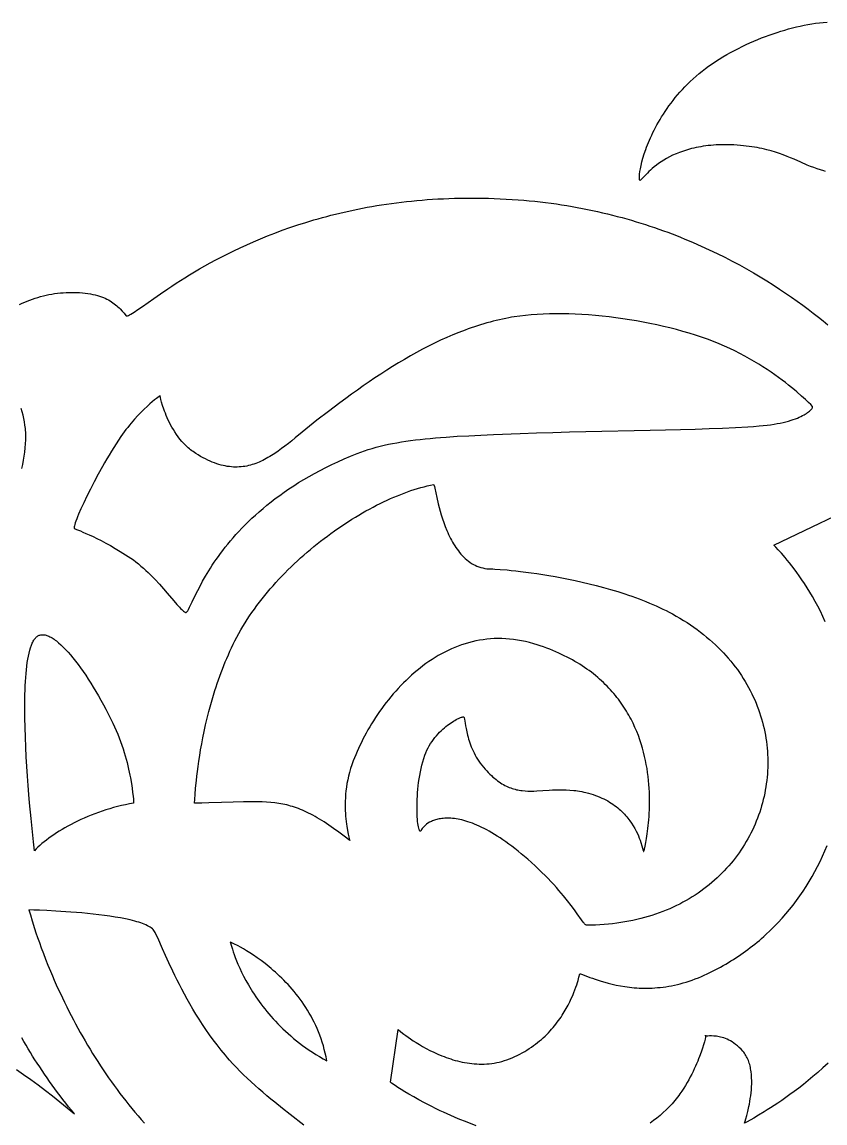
# Model space of a CAD drawing. Extents: x -332 to 348, y -263 to 352.
# Drawn here: x -47.8 to -3.2, y 98.3 to 159.5 of the extents above; entities that cross this region are included whole.
import ezdxf

# ---------------------------------------------------------------- set-up
doc = ezdxf.new("R2010")
doc.units = 0
doc.layers.add('LAYER_1', color=18, linetype='CONTINUOUS')
doc.layers.add('LAYER_2', color=174, linetype='CONTINUOUS')

msp = doc.modelspace()

# ---------------------------------------------------------------- linework, layer by layer
at = {"layer": 'LAYER_1'}
for points in [[(-40.097, 138.721), (-40.15, 138.682), (-40.299, 138.568), (-40.404, 138.483), (-40.527, 138.381), (-40.665, 138.261), (-40.817, 138.124), (-40.98, 137.97), (-41.153, 137.8), (-41.332, 137.614), (-41.517, 137.412), (-41.611, 137.305), (-41.705, 137.195), (-41.799, 137.08), (-41.893, 136.962), (-41.987, 136.841), (-42.081, 136.715), (-42.174, 136.586), (-42.265, 136.454), (-42.398, 136.255), (-42.53, 136.053), (-42.661, 135.846), (-42.791, 135.636), (-42.919, 135.425), (-43.046, 135.211), (-43.171, 134.997), (-43.293, 134.782), (-43.53, 134.355), (-43.754, 133.935), (-43.964, 133.528), (-44.157, 133.139), (-44.332, 132.773), (-44.486, 132.437), (-44.617, 132.136), (-44.673, 132), (-44.723, 131.875), (-44.766, 131.761), (-44.801, 131.659), (-44.83, 131.57), (-44.851, 131.495), (-44.864, 131.433), (-44.868, 131.387), (-44.868, 131.369), (-44.865, 131.356), (-44.86, 131.346), (-44.853, 131.341), (-44.739, 131.298), (-44.521, 131.21), (-44.375, 131.149), (-44.209, 131.077), (-44.023, 130.993), (-43.818, 130.898), (-43.597, 130.791), (-43.361, 130.672), (-43.112, 130.541), (-42.851, 130.398), (-42.58, 130.242), (-42.301, 130.074), (-42.015, 129.894), (-41.87, 129.8), (-41.724, 129.702), (-41.579, 129.599), (-41.435, 129.492), (-41.294, 129.38), (-41.155, 129.264), (-41.018, 129.144), (-40.883, 129.022), (-40.751, 128.897), (-40.622, 128.771), (-40.496, 128.643), (-40.372, 128.515), (-40.134, 128.259), (-39.909, 128.007), (-39.699, 127.765), (-39.324, 127.324), (-39.161, 127.136), (-39.017, 126.974), (-38.952, 126.905), (-38.891, 126.844), (-38.836, 126.792), (-38.786, 126.75), (-38.741, 126.718), (-38.701, 126.697), (-38.684, 126.69), (-38.667, 126.687), (-38.652, 126.686), (-38.639, 126.689), (-38.621, 126.698), (-38.602, 126.715), (-38.582, 126.74), (-38.56, 126.772), (-38.51, 126.858), (-38.453, 126.972), (-38.309, 127.276), (-38.12, 127.673), (-38.006, 127.904), (-37.877, 128.153), (-37.732, 128.419), (-37.571, 128.702), (-37.484, 128.849), (-37.392, 128.999), (-37.296, 129.153), (-37.194, 129.31), (-37.088, 129.469), (-36.976, 129.632), (-36.859, 129.797), (-36.737, 129.964), (-36.609, 130.134), (-36.476, 130.306), (-36.336, 130.479), (-36.191, 130.655), (-36.039, 130.832), (-35.882, 131.01), (-35.718, 131.189), (-35.547, 131.369), (-35.37, 131.55), (-35.186, 131.732), (-34.995, 131.914), (-34.798, 132.096), (-34.593, 132.278), (-34.38, 132.46), (-34.16, 132.642), (-33.933, 132.824), (-33.698, 133.004), (-33.455, 133.184), (-33.204, 133.363), (-32.945, 133.541), (-32.677, 133.717), (-32.402, 133.892), (-32.117, 134.065), (-31.824, 134.236), (-31.522, 134.405), (-31.212, 134.572), (-30.892, 134.736), (-30.563, 134.897), (-30.224, 135.056), (-29.876, 135.212), (-29.519, 135.365), (-29.151, 135.514), (-28.951, 135.59), (-28.746, 135.663), (-28.536, 135.731), (-28.323, 135.796), (-28.105, 135.857), (-27.882, 135.914), (-27.655, 135.968), (-27.423, 136.019), (-27.186, 136.067), (-26.944, 136.111), (-26.696, 136.153), (-26.444, 136.192), (-26.186, 136.228), (-25.923, 136.262), (-25.654, 136.294), (-25.379, 136.323), (-25.098, 136.351), (-24.812, 136.376), (-24.519, 136.4), (-24.221, 136.423), (-23.604, 136.463), (-22.961, 136.499), (-22.292, 136.532), (-21.594, 136.562), (-20.112, 136.621), (-19.199, 136.653), (-18.283, 136.681), (-17.367, 136.706), (-16.453, 136.728), (-12.888, 136.802), (-12.035, 136.821), (-11.203, 136.842), (-10.395, 136.865), (-9.614, 136.891), (-8.865, 136.921), (-8.149, 136.955), (-7.469, 136.995), (-7.144, 137.017), (-6.83, 137.041), (-6.61, 137.061), (-6.401, 137.083), (-6.202, 137.109), (-6.012, 137.138), (-5.832, 137.169), (-5.662, 137.202), (-5.5, 137.237), (-5.348, 137.274), (-5.204, 137.313), (-5.069, 137.353), (-4.942, 137.395), (-4.824, 137.437), (-4.713, 137.48), (-4.61, 137.523), (-4.515, 137.566), (-4.428, 137.61), (-4.347, 137.653), (-4.274, 137.696), (-4.207, 137.738), (-4.147, 137.78), (-4.093, 137.82), (-4.046, 137.858), (-4.005, 137.895), (-3.97, 137.931), (-3.94, 137.964), (-3.916, 137.995), (-3.897, 138.023), (-3.883, 138.048), (-3.874, 138.071), (-3.869, 138.09), (-3.869, 138.106), (-3.874, 138.118), (-3.974, 138.221), (-4.096, 138.342), (-4.266, 138.503), (-4.48, 138.698), (-4.737, 138.924), (-4.882, 139.046), (-5.037, 139.174), (-5.202, 139.307), (-5.377, 139.444), (-5.561, 139.585), (-5.756, 139.729), (-5.959, 139.876), (-6.172, 140.024), (-6.394, 140.174), (-6.624, 140.324), (-6.863, 140.474), (-7.111, 140.624), (-7.366, 140.773), (-7.63, 140.919), (-7.902, 141.063), (-8.181, 141.205), (-8.468, 141.342), (-8.762, 141.475), (-9.063, 141.603), (-9.371, 141.725), (-9.696, 141.847), (-10.029, 141.963), (-10.369, 142.076), (-10.716, 142.183), (-11.068, 142.286), (-11.426, 142.385), (-11.789, 142.478), (-12.155, 142.567), (-12.526, 142.651), (-12.9, 142.73), (-13.276, 142.803), (-13.654, 142.872), (-14.033, 142.935), (-14.413, 142.993), (-14.793, 143.046), (-15.173, 143.093), (-15.552, 143.135), (-15.93, 143.171), (-16.305, 143.201), (-16.677, 143.226), (-17.047, 143.244), (-17.412, 143.257), (-17.773, 143.264), (-18.129, 143.265), (-18.479, 143.26), (-18.824, 143.248), (-19.161, 143.23), (-19.491, 143.206), (-19.814, 143.176), (-20.128, 143.138), (-20.432, 143.095), (-20.581, 143.07), (-20.728, 143.044), (-20.904, 143.01), (-21.08, 142.974), (-21.255, 142.936), (-21.43, 142.895), (-21.605, 142.851), (-21.779, 142.806), (-21.953, 142.758), (-22.126, 142.708), (-22.3, 142.656), (-22.472, 142.601), (-22.645, 142.545), (-22.817, 142.487), (-22.989, 142.426), (-23.16, 142.363), (-23.502, 142.232), (-23.843, 142.093), (-24.182, 141.947), (-24.52, 141.794), (-24.857, 141.633), (-25.192, 141.466), (-25.527, 141.293), (-25.86, 141.113), (-26.193, 140.927), (-26.524, 140.736), (-26.854, 140.539), (-27.183, 140.337), (-27.512, 140.13), (-27.839, 139.918), (-28.166, 139.702), (-28.492, 139.482), (-28.817, 139.258), (-29.141, 139.03), (-29.464, 138.799), (-29.787, 138.564), (-30.109, 138.327), (-30.43, 138.087), (-30.751, 137.844), (-31.391, 137.353), (-31.599, 137.19), (-31.804, 137.026), (-32.203, 136.699), (-32.592, 136.378), (-32.783, 136.222), (-32.973, 136.07), (-33.162, 135.922), (-33.351, 135.78), (-33.539, 135.644), (-33.727, 135.514), (-33.916, 135.392), (-34.01, 135.335), (-34.105, 135.279), (-34.201, 135.226), (-34.296, 135.175), (-34.392, 135.126), (-34.489, 135.08), (-34.586, 135.037), (-34.684, 134.996), (-34.782, 134.958), (-34.881, 134.923), (-34.98, 134.892), (-35.081, 134.863), (-35.182, 134.837), (-35.284, 134.815), (-35.387, 134.796), (-35.491, 134.781), (-35.596, 134.769), (-35.702, 134.761), (-35.809, 134.757), (-35.917, 134.757), (-36.027, 134.76), (-36.137, 134.768), (-36.249, 134.78), (-36.363, 134.796), (-36.477, 134.816), (-36.593, 134.841), (-36.711, 134.87), (-36.83, 134.904), (-36.951, 134.942), (-37.073, 134.986), (-37.197, 135.034), (-37.323, 135.087), (-37.451, 135.146), (-37.58, 135.209), (-37.711, 135.278), (-37.844, 135.352), (-37.98, 135.432), (-38.117, 135.517), (-38.19, 135.565), (-38.261, 135.614), (-38.33, 135.665), (-38.398, 135.718), (-38.464, 135.772), (-38.529, 135.827), (-38.653, 135.942), (-38.771, 136.061), (-38.883, 136.184), (-38.989, 136.311), (-39.089, 136.44), (-39.184, 136.571), (-39.272, 136.704), (-39.356, 136.837), (-39.434, 136.971), (-39.507, 137.104), (-39.575, 137.236), (-39.638, 137.366), (-39.696, 137.494), (-39.75, 137.619), (-39.799, 137.741), (-39.844, 137.858), (-39.885, 137.971), (-39.954, 138.179), (-40.009, 138.361), (-40.049, 138.511), (-40.076, 138.624)], [(-38.182, 116.105), (-38.171, 116.323), (-38.153, 116.583), (-38.124, 116.932), (-38.081, 117.363), (-38.054, 117.606), (-38.022, 117.867), (-37.985, 118.144), (-37.943, 118.436), (-37.895, 118.742), (-37.842, 119.061), (-37.782, 119.393), (-37.716, 119.735), (-37.644, 120.088), (-37.564, 120.449), (-37.477, 120.819), (-37.382, 121.196), (-37.279, 121.578), (-37.168, 121.965), (-37.048, 122.357), (-36.984, 122.554), (-36.918, 122.751), (-36.85, 122.949), (-36.78, 123.147), (-36.707, 123.345), (-36.632, 123.544), (-36.554, 123.742), (-36.474, 123.94), (-36.391, 124.138), (-36.305, 124.335), (-36.217, 124.532), (-36.126, 124.728), (-36.032, 124.923), (-35.936, 125.118), (-35.833, 125.317), (-35.725, 125.516), (-35.613, 125.714), (-35.497, 125.91), (-35.377, 126.106), (-35.254, 126.3), (-35.126, 126.494), (-34.994, 126.686), (-34.859, 126.877), (-34.721, 127.066), (-34.579, 127.255), (-34.433, 127.441), (-34.285, 127.627), (-34.133, 127.81), (-33.979, 127.992), (-33.821, 128.173), (-33.661, 128.351), (-33.498, 128.528), (-33.332, 128.703), (-33.164, 128.876), (-32.994, 129.048), (-32.821, 129.217), (-32.647, 129.384), (-32.47, 129.549), (-32.291, 129.712), (-32.11, 129.873), (-31.928, 130.031), (-31.744, 130.187), (-31.558, 130.341), (-31.371, 130.492), (-31.183, 130.641), (-30.994, 130.787), (-30.803, 130.93), (-30.611, 131.071), (-30.419, 131.21), (-30.226, 131.345), (-30.032, 131.477), (-29.837, 131.607), (-29.642, 131.734), (-29.447, 131.858), (-29.251, 131.978), (-29.055, 132.096), (-28.859, 132.21), (-28.663, 132.321), (-28.468, 132.429), (-28.272, 132.534), (-28.077, 132.635), (-27.882, 132.732), (-27.688, 132.827), (-27.495, 132.917), (-27.302, 133.004), (-27.11, 133.088), (-26.92, 133.167), (-26.73, 133.243), (-26.541, 133.315), (-26.354, 133.383), (-26.168, 133.447), (-25.984, 133.507), (-25.801, 133.563), (-25.62, 133.615), (-25.441, 133.663), (-25.264, 133.707), (-25.089, 133.746), (-24.916, 133.781), (-24.909, 133.779), (-24.902, 133.77), (-24.886, 133.733), (-24.869, 133.671), (-24.848, 133.587), (-24.732, 133.061), (-24.648, 132.708), (-24.599, 132.515), (-24.544, 132.313), (-24.483, 132.104), (-24.415, 131.889), (-24.341, 131.672), (-24.26, 131.452), (-24.172, 131.233), (-24.124, 131.123), (-24.075, 131.015), (-24.024, 130.907), (-23.971, 130.8), (-23.915, 130.695), (-23.858, 130.591), (-23.798, 130.488), (-23.736, 130.388), (-23.671, 130.29), (-23.605, 130.194), (-23.535, 130.101), (-23.464, 130.01), (-23.39, 129.923), (-23.313, 129.838), (-23.234, 129.757), (-23.152, 129.68), (-23.067, 129.607), (-22.98, 129.538), (-22.89, 129.473), (-22.797, 129.412), (-22.701, 129.357), (-22.602, 129.306), (-22.501, 129.26), (-22.396, 129.22), (-22.288, 129.185), (-22.177, 129.157), (-22.064, 129.134), (-21.946, 129.117), (-21.826, 129.107), (-21.702, 129.104), (-21.62, 129.102), (-21.51, 129.098), (-21.214, 129.079), (-20.823, 129.046), (-20.595, 129.024), (-20.348, 128.997), (-20.082, 128.966), (-19.798, 128.931), (-19.498, 128.89), (-19.183, 128.845), (-18.855, 128.795), (-18.514, 128.739), (-18.162, 128.678), (-17.8, 128.611), (-17.429, 128.538), (-17.05, 128.459), (-16.665, 128.373), (-16.275, 128.281), (-15.881, 128.183), (-15.485, 128.077), (-15.087, 127.965), (-14.689, 127.845), (-14.293, 127.718), (-14.095, 127.651), (-13.898, 127.583), (-13.702, 127.512), (-13.507, 127.44), (-13.314, 127.365), (-13.121, 127.289), (-12.93, 127.21), (-12.741, 127.13), (-12.554, 127.047), (-12.368, 126.962), (-12.185, 126.875), (-12.004, 126.786), (-11.825, 126.694), (-11.649, 126.601), (-11.44, 126.484), (-11.235, 126.365), (-11.034, 126.244), (-10.838, 126.12), (-10.647, 125.993), (-10.459, 125.864), (-10.276, 125.732), (-10.098, 125.598), (-9.923, 125.462), (-9.753, 125.324), (-9.588, 125.183), (-9.426, 125.041), (-9.269, 124.896), (-9.117, 124.75), (-8.968, 124.601), (-8.824, 124.45), (-8.684, 124.298), (-8.549, 124.144), (-8.417, 123.988), (-8.29, 123.831), (-8.167, 123.672), (-8.048, 123.511), (-7.933, 123.349), (-7.823, 123.186), (-7.716, 123.021), (-7.614, 122.854), (-7.516, 122.687), (-7.422, 122.518), (-7.332, 122.349), (-7.246, 122.178), (-7.164, 122.006), (-7.086, 121.833), (-7.012, 121.659), (-6.942, 121.484), (-6.877, 121.309), (-6.815, 121.133), (-6.757, 120.956), (-6.703, 120.778), (-6.653, 120.6), (-6.607, 120.422), (-6.565, 120.242), (-6.527, 120.063), (-6.493, 119.883), (-6.463, 119.703), (-6.436, 119.523), (-6.414, 119.342), (-6.395, 119.161), (-6.38, 118.981), (-6.369, 118.8), (-6.362, 118.619), (-6.358, 118.438), (-6.358, 118.258), (-6.362, 118.078), (-6.37, 117.898), (-6.382, 117.718), (-6.397, 117.539), (-6.416, 117.36), (-6.439, 117.182), (-6.465, 117.004), (-6.495, 116.827), (-6.529, 116.65), (-6.566, 116.475), (-6.607, 116.3), (-6.652, 116.126), (-6.7, 115.952), (-6.752, 115.78), (-6.807, 115.609), (-6.866, 115.439), (-6.928, 115.27), (-6.994, 115.102), (-7.064, 114.935), (-7.137, 114.77), (-7.214, 114.606), (-7.294, 114.443), (-7.377, 114.282), (-7.464, 114.123), (-7.555, 113.965), (-7.648, 113.808), (-7.746, 113.654), (-7.846, 113.501), (-7.95, 113.35), (-8.058, 113.2), (-8.169, 113.053), (-8.283, 112.908), (-8.4, 112.764), (-8.521, 112.623), (-8.645, 112.484), (-8.773, 112.347), (-8.904, 112.212), (-9.038, 112.08), (-9.175, 111.95), (-9.315, 111.823), (-9.459, 111.698), (-9.606, 111.575), (-9.756, 111.455), (-9.91, 111.338), (-10.066, 111.223), (-10.226, 111.112), (-10.389, 111.003), (-10.555, 110.897), (-10.724, 110.794), (-10.896, 110.694), (-11.071, 110.597), (-11.25, 110.503), (-11.431, 110.412), (-11.616, 110.324), (-11.803, 110.24), (-11.994, 110.159), (-12.187, 110.082), (-12.384, 110.008), (-12.584, 109.937), (-12.786, 109.87), (-12.992, 109.807), (-13.2, 109.747), (-13.412, 109.691), (-13.626, 109.639), (-13.844, 109.59), (-14.064, 109.546), (-14.287, 109.505), (-14.513, 109.469), (-14.742, 109.437), (-14.973, 109.408), (-15.208, 109.384), (-15.445, 109.365), (-15.685, 109.349), (-15.928, 109.338), (-16.174, 109.331), (-16.422, 109.329), (-16.432, 109.33), (-16.442, 109.334), (-16.466, 109.348), (-16.493, 109.372), (-16.524, 109.405), (-16.56, 109.447), (-16.6, 109.497), (-16.694, 109.623), (-16.94, 109.965), (-17.095, 110.178), (-17.273, 110.417), (-17.475, 110.678), (-17.703, 110.961), (-17.827, 111.109), (-17.958, 111.262), (-18.096, 111.419), (-18.241, 111.581), (-18.394, 111.746), (-18.553, 111.915), (-18.721, 112.086), (-18.897, 112.261), (-19.08, 112.439), (-19.271, 112.619), (-19.471, 112.801), (-19.68, 112.985), (-19.863, 113.143), (-20.044, 113.294), (-20.221, 113.439), (-20.395, 113.576), (-20.566, 113.708), (-20.734, 113.832), (-20.898, 113.951), (-21.06, 114.063), (-21.218, 114.17), (-21.373, 114.271), (-21.526, 114.365), (-21.675, 114.455), (-21.821, 114.539), (-21.964, 114.617), (-22.104, 114.691), (-22.241, 114.759), (-22.375, 114.822), (-22.506, 114.881), (-22.634, 114.935), (-22.759, 114.984), (-22.881, 115.029), (-23.001, 115.069), (-23.117, 115.106), (-23.231, 115.138), (-23.341, 115.167), (-23.449, 115.191), (-23.554, 115.212), (-23.657, 115.23), (-23.756, 115.244), (-23.853, 115.255), (-23.947, 115.262), (-24.038, 115.267), (-24.126, 115.269), (-24.212, 115.268), (-24.295, 115.264), (-24.375, 115.258), (-24.453, 115.25), (-24.528, 115.239), (-24.6, 115.226), (-24.67, 115.212), (-24.737, 115.195), (-24.802, 115.177), (-24.864, 115.157), (-24.923, 115.135), (-24.98, 115.113), (-25.034, 115.089), (-25.135, 115.038), (-25.227, 114.984), (-25.308, 114.927), (-25.38, 114.869), (-25.443, 114.812), (-25.495, 114.755), (-25.539, 114.699), (-25.574, 114.647), (-25.599, 114.599), (-25.609, 114.579), (-25.62, 114.564), (-25.63, 114.554), (-25.64, 114.548), (-25.65, 114.546), (-25.66, 114.548), (-25.67, 114.555), (-25.68, 114.566), (-25.69, 114.581), (-25.7, 114.599), (-25.718, 114.648), (-25.736, 114.711), (-25.753, 114.787), (-25.769, 114.876), (-25.783, 114.978), (-25.796, 115.091), (-25.807, 115.214), (-25.816, 115.348), (-25.823, 115.49), (-25.828, 115.641), (-25.831, 115.8), (-25.83, 115.965), (-25.827, 116.137), (-25.822, 116.314), (-25.812, 116.496), (-25.8, 116.681), (-25.784, 116.87), (-25.765, 117.061), (-25.741, 117.253), (-25.714, 117.447), (-25.682, 117.64), (-25.646, 117.833), (-25.606, 118.024), (-25.56, 118.214), (-25.51, 118.4), (-25.455, 118.583), (-25.394, 118.762), (-25.34, 118.901), (-25.281, 119.035), (-25.217, 119.165), (-25.148, 119.29), (-25.075, 119.411), (-24.999, 119.527), (-24.919, 119.638), (-24.837, 119.744), (-24.752, 119.846), (-24.665, 119.943), (-24.578, 120.035), (-24.489, 120.123), (-24.4, 120.205), (-24.31, 120.283), (-24.222, 120.357), (-24.134, 120.425), (-24.048, 120.489), (-23.963, 120.548), (-23.881, 120.603), (-23.801, 120.653), (-23.725, 120.697), (-23.652, 120.738), (-23.584, 120.773), (-23.52, 120.803), (-23.461, 120.829), (-23.408, 120.85), (-23.36, 120.866), (-23.319, 120.878), (-23.285, 120.884), (-23.258, 120.886), (-23.239, 120.883), (-23.232, 120.88), (-23.228, 120.875), (-23.219, 120.858), (-23.211, 120.832), (-23.195, 120.761), (-23.159, 120.542), (-23.135, 120.399), (-23.106, 120.237), (-23.07, 120.059), (-23.025, 119.867), (-22.998, 119.766), (-22.969, 119.662), (-22.936, 119.556), (-22.901, 119.448), (-22.861, 119.338), (-22.818, 119.227), (-22.771, 119.114), (-22.721, 119), (-22.665, 118.886), (-22.605, 118.771), (-22.541, 118.657), (-22.471, 118.542), (-22.397, 118.428), (-22.317, 118.315), (-22.231, 118.203), (-22.14, 118.092), (-22.05, 117.99), (-21.961, 117.892), (-21.873, 117.8), (-21.786, 117.713), (-21.7, 117.631), (-21.614, 117.553), (-21.529, 117.48), (-21.445, 117.412), (-21.361, 117.347), (-21.278, 117.287), (-21.196, 117.232), (-21.114, 117.18), (-21.032, 117.132), (-20.951, 117.087), (-20.87, 117.046), (-20.79, 117.009), (-20.71, 116.975), (-20.63, 116.944), (-20.55, 116.916), (-20.471, 116.891), (-20.391, 116.869), (-20.312, 116.849), (-20.232, 116.832), (-20.153, 116.818), (-20.074, 116.805), (-19.994, 116.795), (-19.835, 116.781), (-19.674, 116.773), (-19.512, 116.771), (-19.349, 116.774), (-19.183, 116.781), (-18.845, 116.802), (-18.494, 116.825), (-18.313, 116.836), (-18.128, 116.843), (-17.939, 116.847), (-17.745, 116.847), (-17.546, 116.841), (-17.341, 116.829), (-17.13, 116.808), (-17.023, 116.795), (-16.913, 116.779), (-16.803, 116.761), (-16.69, 116.74), (-16.576, 116.717), (-16.46, 116.691), (-16.32, 116.656), (-16.185, 116.618), (-16.053, 116.577), (-15.926, 116.533), (-15.803, 116.487), (-15.683, 116.438), (-15.568, 116.387), (-15.456, 116.334), (-15.348, 116.279), (-15.244, 116.222), (-15.143, 116.162), (-15.045, 116.101), (-14.952, 116.039), (-14.861, 115.975), (-14.774, 115.909), (-14.69, 115.842), (-14.61, 115.774), (-14.532, 115.705), (-14.458, 115.635), (-14.386, 115.564), (-14.318, 115.493), (-14.252, 115.421), (-14.189, 115.348), (-14.129, 115.275), (-14.072, 115.202), (-14.017, 115.129), (-13.915, 114.983), (-13.823, 114.837), (-13.74, 114.694), (-13.666, 114.553), (-13.6, 114.416), (-13.541, 114.284), (-13.49, 114.158), (-13.445, 114.039), (-13.406, 113.926), (-13.345, 113.729), (-13.271, 113.467), (-13.261, 113.434), (-13.252, 113.417), (-13.248, 113.414), (-13.244, 113.416), (-13.237, 113.431), (-13.207, 113.555), (-13.171, 113.716), (-13.131, 113.914), (-13.09, 114.145), (-13.049, 114.407), (-13.011, 114.698), (-12.993, 114.854), (-12.977, 115.016), (-12.962, 115.184), (-12.95, 115.358), (-12.939, 115.537), (-12.93, 115.722), (-12.925, 115.912), (-12.922, 116.106), (-12.922, 116.305), (-12.925, 116.508), (-12.932, 116.715), (-12.943, 116.925), (-12.958, 117.139), (-12.977, 117.355), (-13.001, 117.574), (-13.029, 117.796), (-13.063, 118.019), (-13.102, 118.245), (-13.146, 118.472), (-13.197, 118.7), (-13.253, 118.929), (-13.316, 119.159), (-13.385, 119.389), (-13.461, 119.62), (-13.544, 119.85), (-13.634, 120.079), (-13.732, 120.308), (-13.838, 120.536), (-13.951, 120.763), (-14.011, 120.875), (-14.073, 120.988), (-14.138, 121.099), (-14.204, 121.211), (-14.272, 121.321), (-14.343, 121.431), (-14.416, 121.541), (-14.491, 121.65), (-14.569, 121.758), (-14.649, 121.865), (-14.731, 121.972), (-14.816, 122.078), (-14.903, 122.183), (-14.993, 122.287), (-15.085, 122.39), (-15.179, 122.493), (-15.277, 122.594), (-15.377, 122.694), (-15.479, 122.794), (-15.584, 122.892), (-15.692, 122.989), (-15.802, 123.085), (-15.916, 123.18), (-16.032, 123.273), (-16.151, 123.366), (-16.272, 123.457), (-16.397, 123.546), (-16.524, 123.634), (-16.655, 123.721), (-16.788, 123.807), (-16.925, 123.891), (-17.064, 123.973), (-17.207, 124.054), (-17.352, 124.133), (-17.501, 124.211), (-17.653, 124.287), (-17.808, 124.361), (-17.966, 124.434), (-18.127, 124.505), (-18.292, 124.574), (-18.46, 124.641), (-18.632, 124.706), (-18.806, 124.77), (-18.985, 124.831), (-19.166, 124.891), (-19.351, 124.948), (-19.578, 125.013), (-19.803, 125.069), (-20.027, 125.117), (-20.249, 125.157), (-20.469, 125.189), (-20.688, 125.213), (-20.905, 125.229), (-21.12, 125.238), (-21.333, 125.24), (-21.544, 125.234), (-21.754, 125.221), (-21.961, 125.202), (-22.167, 125.176), (-22.37, 125.143), (-22.572, 125.103), (-22.772, 125.058), (-22.969, 125.006), (-23.165, 124.948), (-23.358, 124.885), (-23.549, 124.816), (-23.738, 124.741), (-23.925, 124.661), (-24.109, 124.575), (-24.292, 124.485), (-24.472, 124.389), (-24.649, 124.289), (-24.825, 124.185), (-24.997, 124.075), (-25.168, 123.962), (-25.336, 123.844), (-25.501, 123.723), (-25.664, 123.597), (-25.825, 123.468), (-25.983, 123.335), (-26.138, 123.199), (-26.291, 123.059), (-26.441, 122.917), (-26.588, 122.771), (-26.733, 122.623), (-26.874, 122.472), (-27.013, 122.318), (-27.15, 122.163), (-27.283, 122.005), (-27.413, 121.845), (-27.541, 121.683), (-27.666, 121.519), (-27.787, 121.354), (-27.906, 121.187), (-28.021, 121.019), (-28.134, 120.85), (-28.244, 120.68), (-28.35, 120.51), (-28.453, 120.338), (-28.553, 120.166), (-28.65, 119.994), (-28.744, 119.821), (-28.834, 119.648), (-28.921, 119.476), (-29.005, 119.303), (-29.085, 119.131), (-29.162, 118.96), (-29.235, 118.789), (-29.305, 118.619), (-29.372, 118.451), (-29.412, 118.343), (-29.45, 118.235), (-29.52, 118.021), (-29.581, 117.809), (-29.634, 117.599), (-29.68, 117.392), (-29.718, 117.187), (-29.75, 116.985), (-29.775, 116.787), (-29.795, 116.593), (-29.808, 116.403), (-29.817, 116.218), (-29.821, 116.037), (-29.821, 115.862), (-29.817, 115.693), (-29.809, 115.529), (-29.798, 115.372), (-29.785, 115.222), (-29.77, 115.079), (-29.753, 114.943), (-29.734, 114.815), (-29.695, 114.584), (-29.655, 114.389), (-29.619, 114.232), (-29.589, 114.116), (-29.56, 114.02), (-29.873, 114.264), (-30.172, 114.49), (-30.458, 114.697), (-30.731, 114.887), (-30.994, 115.061), (-31.122, 115.142), (-31.247, 115.219), (-31.371, 115.293), (-31.492, 115.362), (-31.612, 115.428), (-31.729, 115.491), (-31.846, 115.55), (-31.961, 115.606), (-32.074, 115.658), (-32.187, 115.708), (-32.298, 115.754), (-32.409, 115.798), (-32.519, 115.838), (-32.628, 115.876), (-32.737, 115.911), (-32.846, 115.943), (-32.954, 115.973), (-33.063, 116), (-33.171, 116.025), (-33.28, 116.048), (-33.39, 116.069), (-33.5, 116.087), (-33.611, 116.104), (-33.722, 116.118), (-33.949, 116.142), (-34.18, 116.16), (-34.418, 116.171), (-34.663, 116.177), (-34.917, 116.179), (-35.181, 116.177), (-35.456, 116.172), (-36.042, 116.155), (-36.686, 116.135), (-37.396, 116.116), (-37.779, 116.11)], [(-47.068, 113.459), (-47.124, 113.948), (-47.184, 114.511), (-47.256, 115.242), (-47.335, 116.111), (-47.375, 116.586), (-47.415, 117.083), (-47.452, 117.599), (-47.488, 118.128), (-47.52, 118.667), (-47.548, 119.212), (-47.571, 119.758), (-47.589, 120.303), (-47.601, 120.841), (-47.605, 121.369), (-47.604, 121.627), (-47.601, 121.882), (-47.596, 122.132), (-47.589, 122.377), (-47.579, 122.616), (-47.567, 122.849), (-47.552, 123.075), (-47.535, 123.295), (-47.514, 123.506), (-47.491, 123.71), (-47.465, 123.905), (-47.436, 124.09), (-47.403, 124.266), (-47.367, 124.432), (-47.328, 124.587), (-47.286, 124.731), (-47.24, 124.864), (-47.215, 124.925), (-47.19, 124.984), (-47.163, 125.039), (-47.136, 125.091), (-47.108, 125.14), (-47.079, 125.185), (-47.048, 125.227), (-47.017, 125.266), (-46.985, 125.301), (-46.951, 125.332), (-46.917, 125.359), (-46.882, 125.383), (-46.845, 125.403), (-46.807, 125.419), (-46.764, 125.433), (-46.719, 125.443), (-46.673, 125.449), (-46.626, 125.452), (-46.577, 125.45), (-46.528, 125.445), (-46.477, 125.436), (-46.425, 125.423), (-46.372, 125.407), (-46.318, 125.387), (-46.263, 125.363), (-46.207, 125.336), (-46.15, 125.306), (-46.092, 125.273), (-46.033, 125.236), (-45.973, 125.196), (-45.913, 125.153), (-45.852, 125.106), (-45.727, 125.005), (-45.6, 124.891), (-45.469, 124.766), (-45.337, 124.63), (-45.203, 124.484), (-45.066, 124.327), (-44.929, 124.161), (-44.789, 123.985), (-44.649, 123.801), (-44.508, 123.608), (-44.367, 123.408), (-44.225, 123.2), (-44.083, 122.984), (-43.941, 122.762), (-43.8, 122.534), (-43.659, 122.3), (-43.52, 122.061), (-43.381, 121.817), (-43.244, 121.568), (-43.109, 121.315), (-42.975, 121.059), (-42.844, 120.799), (-42.715, 120.537), (-42.618, 120.331), (-42.527, 120.126), (-42.442, 119.922), (-42.361, 119.718), (-42.286, 119.515), (-42.215, 119.315), (-42.15, 119.116), (-42.088, 118.92), (-42.031, 118.728), (-41.979, 118.538), (-41.93, 118.353), (-41.885, 118.171), (-41.844, 117.995), (-41.807, 117.824), (-41.773, 117.658), (-41.742, 117.498), (-41.69, 117.198), (-41.649, 116.927), (-41.618, 116.689), (-41.595, 116.486), (-41.579, 116.322), (-41.57, 116.201), (-41.564, 116.1), (-41.79, 116.059), (-42.014, 116.013), (-42.236, 115.964), (-42.455, 115.91), (-42.673, 115.852), (-42.887, 115.791), (-43.099, 115.726), (-43.309, 115.658), (-43.515, 115.587), (-43.718, 115.513), (-43.917, 115.436), (-44.113, 115.356), (-44.306, 115.274), (-44.495, 115.19), (-44.679, 115.103), (-44.86, 115.014), (-45.037, 114.924), (-45.209, 114.832), (-45.376, 114.738), (-45.539, 114.643), (-45.697, 114.547), (-45.849, 114.45), (-45.997, 114.352), (-46.14, 114.253), (-46.276, 114.154), (-46.408, 114.054), (-46.533, 113.955), (-46.653, 113.855), (-46.766, 113.755), (-46.873, 113.656), (-46.974, 113.557)], [(-36.195, 108.393), (-36.184, 108.346), (-36.148, 108.21), (-36.083, 107.993), (-36.038, 107.858), (-35.985, 107.705), (-35.923, 107.537), (-35.851, 107.354), (-35.769, 107.158), (-35.676, 106.949), (-35.573, 106.728), (-35.457, 106.497), (-35.33, 106.257), (-35.19, 106.009), (-35.115, 105.882), (-35.037, 105.754), (-34.955, 105.624), (-34.87, 105.492), (-34.782, 105.359), (-34.69, 105.226), (-34.594, 105.091), (-34.495, 104.955), (-34.392, 104.819), (-34.285, 104.682), (-34.174, 104.545), (-34.059, 104.407), (-33.94, 104.269), (-33.817, 104.132), (-33.69, 103.994), (-33.559, 103.856), (-33.424, 103.719), (-33.284, 103.583), (-33.14, 103.447), (-32.992, 103.312), (-32.839, 103.177), (-32.682, 103.044), (-32.52, 102.912), (-32.353, 102.781), (-32.181, 102.652), (-32.005, 102.524), (-31.824, 102.398), (-31.638, 102.274), (-31.447, 102.152), (-31.251, 102.032), (-31.05, 101.914), (-30.844, 101.799), (-30.883, 102.013), (-30.927, 102.222), (-30.977, 102.428), (-31.031, 102.63), (-31.091, 102.829), (-31.155, 103.023), (-31.223, 103.214), (-31.296, 103.402), (-31.372, 103.585), (-31.453, 103.765), (-31.537, 103.941), (-31.625, 104.114), (-31.715, 104.283), (-31.809, 104.448), (-31.906, 104.61), (-32.006, 104.768), (-32.108, 104.922), (-32.212, 105.073), (-32.319, 105.221), (-32.427, 105.365), (-32.537, 105.505), (-32.649, 105.642), (-32.762, 105.775), (-32.876, 105.905), (-32.992, 106.031), (-33.108, 106.154), (-33.224, 106.273), (-33.341, 106.389), (-33.458, 106.502), (-33.575, 106.611), (-33.692, 106.717), (-33.809, 106.819), (-33.925, 106.918), (-34.04, 107.014), (-34.268, 107.195), (-34.49, 107.363), (-34.705, 107.518), (-34.912, 107.66), (-35.109, 107.789), (-35.295, 107.906), (-35.467, 108.009), (-35.625, 108.1), (-35.767, 108.178), (-35.997, 108.298), (-36.143, 108.37)]]:
    msp.add_lwpolyline(points, close=True, dxfattribs=at)
for points in [[(-3.167, 126.165), (-3.302, 126.463), (-3.441, 126.752), (-3.583, 127.032), (-3.729, 127.303), (-3.876, 127.563), (-4.024, 127.814), (-4.172, 128.055), (-4.32, 128.286), (-4.467, 128.506), (-4.611, 128.715), (-4.753, 128.913), (-4.892, 129.1), (-5.026, 129.276), (-5.154, 129.439), (-5.277, 129.592), (-5.394, 129.732), (-5.604, 129.974), (-5.777, 130.166), (-5.909, 130.306), (-6.022, 130.419), (-0.519, 133.054)], [(-22.549, 98.19), (-23.056, 98.389), (-23.546, 98.588), (-23.756, 98.675), (-23.961, 98.763), (-24.162, 98.852), (-24.357, 98.941), (-24.548, 99.03), (-24.733, 99.119), (-25.088, 99.295), (-25.421, 99.468), (-25.731, 99.635), (-26.016, 99.795), (-26.276, 99.946), (-26.51, 100.086), (-26.716, 100.213), (-26.893, 100.326), (-27.04, 100.422), (-27.242, 100.558), (-27.311, 100.607), (-26.868, 103.53), (-26.725, 103.411), (-26.554, 103.279), (-26.446, 103.198), (-26.323, 103.11), (-26.187, 103.015), (-26.038, 102.916), (-25.876, 102.812), (-25.702, 102.705), (-25.518, 102.597), (-25.322, 102.488), (-25.117, 102.381), (-24.902, 102.276), (-24.679, 102.174), (-24.447, 102.077), (-24.328, 102.031), (-24.208, 101.986), (-24.086, 101.943), (-23.962, 101.902), (-23.837, 101.863), (-23.71, 101.826), (-23.582, 101.792), (-23.452, 101.761), (-23.322, 101.732), (-23.19, 101.706), (-23.056, 101.683), (-22.922, 101.663), (-22.787, 101.647), (-22.652, 101.634), (-22.515, 101.624), (-22.378, 101.619), (-22.24, 101.618), (-22.101, 101.62), (-21.962, 101.627), (-21.823, 101.639), (-21.683, 101.655), (-21.543, 101.675), (-21.403, 101.701), (-21.263, 101.732), (-21.122, 101.767), (-20.982, 101.809), (-20.842, 101.856), (-20.703, 101.908), (-20.552, 101.97), (-20.405, 102.035), (-20.262, 102.102), (-20.122, 102.173), (-19.987, 102.245), (-19.854, 102.32), (-19.726, 102.397), (-19.601, 102.477), (-19.48, 102.558), (-19.362, 102.641), (-19.247, 102.726), (-19.136, 102.813), (-19.028, 102.901), (-18.923, 102.991), (-18.822, 103.081), (-18.723, 103.173), (-18.628, 103.266), (-18.536, 103.36), (-18.447, 103.455), (-18.361, 103.551), (-18.278, 103.647), (-18.197, 103.743), (-18.12, 103.84), (-18.045, 103.937), (-17.973, 104.034), (-17.904, 104.131), (-17.837, 104.228), (-17.773, 104.325), (-17.653, 104.517), (-17.542, 104.707), (-17.441, 104.893), (-17.349, 105.075), (-17.265, 105.251), (-17.19, 105.422), (-17.122, 105.585), (-17.063, 105.74), (-17.01, 105.885), (-16.964, 106.021), (-16.924, 106.146), (-16.891, 106.258), (-16.84, 106.444), (-16.794, 106.629), (-16.79, 106.633), (-16.782, 106.634), (-16.752, 106.629), (-16.706, 106.614), (-16.643, 106.59), (-16.236, 106.43), (-16.098, 106.379), (-15.946, 106.325), (-15.781, 106.269), (-15.604, 106.213), (-15.413, 106.157), (-15.211, 106.102), (-14.997, 106.05), (-14.773, 106.001), (-14.538, 105.956), (-14.292, 105.917), (-14.037, 105.884), (-13.906, 105.87), (-13.773, 105.858), (-13.637, 105.849), (-13.5, 105.841), (-13.36, 105.836), (-13.218, 105.833), (-13.074, 105.833), (-12.929, 105.836), (-12.781, 105.841), (-12.632, 105.849), (-12.481, 105.861), (-12.328, 105.875), (-12.173, 105.893), (-12.017, 105.914), (-11.86, 105.939), (-11.701, 105.968), (-11.54, 106), (-11.379, 106.037), (-11.216, 106.077), (-11.051, 106.122), (-10.886, 106.171), (-10.719, 106.224), (-10.551, 106.282), (-10.382, 106.345), (-10.212, 106.412), (-10.042, 106.485), (-9.886, 106.554), (-9.731, 106.625), (-9.578, 106.698), (-9.426, 106.773), (-9.276, 106.849), (-9.127, 106.927), (-8.98, 107.006), (-8.834, 107.087), (-8.69, 107.17), (-8.547, 107.254), (-8.405, 107.34), (-8.266, 107.427), (-8.127, 107.516), (-7.99, 107.607), (-7.855, 107.698), (-7.721, 107.792), (-7.588, 107.887), (-7.457, 107.983), (-7.328, 108.081), (-7.2, 108.18), (-7.074, 108.281), (-6.949, 108.383), (-6.825, 108.486), (-6.703, 108.591), (-6.583, 108.697), (-6.464, 108.805), (-6.23, 109.024), (-6.003, 109.248), (-5.781, 109.478), (-5.566, 109.712), (-5.357, 109.951), (-5.153, 110.195), (-4.956, 110.444), (-4.765, 110.697), (-4.58, 110.954), (-4.402, 111.216), (-4.229, 111.482), (-4.062, 111.752), (-3.902, 112.026), (-3.748, 112.304), (-3.6, 112.585), (-3.458, 112.87), (-3.322, 113.159), (-3.193, 113.45), (-3.07, 113.745)], [(-32.115, 98.22), (-32.873, 98.816), (-33.291, 99.147), (-33.724, 99.498), (-33.943, 99.679), (-34.164, 99.864), (-34.385, 100.052), (-34.606, 100.243), (-34.825, 100.437), (-35.041, 100.633), (-35.253, 100.831), (-35.462, 101.03), (-35.664, 101.23), (-35.861, 101.431), (-36.05, 101.633), (-36.232, 101.835), (-36.352, 101.973), (-36.47, 102.113), (-36.701, 102.394), (-36.924, 102.678), (-37.139, 102.963), (-37.346, 103.249), (-37.546, 103.536), (-37.738, 103.823), (-37.923, 104.109), (-38.101, 104.393), (-38.272, 104.675), (-38.435, 104.955), (-38.592, 105.23), (-38.741, 105.502), (-38.884, 105.769), (-39.02, 106.03), (-39.15, 106.285), (-39.273, 106.533), (-39.389, 106.774), (-39.604, 107.23), (-39.793, 107.648), (-39.959, 108.023), (-40.222, 108.622), (-40.321, 108.835), (-40.363, 108.918), (-40.399, 108.984), (-40.433, 109.033), (-40.474, 109.081), (-40.524, 109.127), (-40.581, 109.172), (-40.645, 109.216), (-40.716, 109.259), (-40.794, 109.3), (-40.879, 109.34), (-40.969, 109.379), (-41.066, 109.416), (-41.168, 109.453), (-41.275, 109.488), (-41.388, 109.522), (-41.505, 109.555), (-41.627, 109.587), (-41.753, 109.618), (-42.017, 109.676), (-42.294, 109.73), (-42.583, 109.781), (-42.881, 109.827), (-43.186, 109.87), (-43.496, 109.909), (-43.809, 109.945), (-44.122, 109.977), (-44.433, 110.007), (-44.74, 110.033), (-45.04, 110.057), (-45.333, 110.078), (-45.883, 110.113), (-46.373, 110.138), (-46.785, 110.156), (-47.101, 110.168), (-47.375, 110.176), (-47.295, 109.897), (-47.198, 109.574), (-47.064, 109.15), (-46.983, 108.905), (-46.894, 108.641), (-46.795, 108.36), (-46.689, 108.064), (-46.574, 107.755), (-46.451, 107.435), (-46.319, 107.106), (-46.18, 106.77), (-46.074, 106.521), (-45.966, 106.273), (-45.856, 106.026), (-45.744, 105.78), (-45.631, 105.535), (-45.515, 105.29), (-45.398, 105.047), (-45.279, 104.804), (-45.157, 104.563), (-45.034, 104.322), (-44.909, 104.083), (-44.782, 103.844), (-44.653, 103.607), (-44.522, 103.371), (-44.389, 103.136), (-44.255, 102.903), (-44.118, 102.67), (-43.979, 102.439), (-43.839, 102.21), (-43.696, 101.981), (-43.552, 101.754), (-43.405, 101.529), (-43.256, 101.305), (-43.106, 101.082), (-42.953, 100.861), (-42.799, 100.642), (-42.643, 100.424), (-42.484, 100.208), (-42.324, 99.993), (-42.161, 99.78), (-41.996, 99.569), (-41.83, 99.359), (-41.661, 99.152), (-41.491, 98.946), (-41.318, 98.742), (-41.143, 98.54), (-40.966, 98.339)], [(-48.07, 101.319), (-47.67, 101.044), (-47.268, 100.759), (-46.865, 100.464), (-46.462, 100.16), (-46.059, 99.847), (-45.656, 99.526), (-45.255, 99.197), (-44.854, 98.86), (-45.015, 99.057), (-45.173, 99.254), (-45.33, 99.452), (-45.484, 99.651), (-45.637, 99.85), (-45.787, 100.05), (-45.935, 100.25), (-46.081, 100.451), (-46.225, 100.652), (-46.366, 100.853), (-46.506, 101.055), (-46.643, 101.257), (-46.778, 101.459), (-46.91, 101.661), (-47.04, 101.863), (-47.168, 102.066), (-47.293, 102.268), (-47.416, 102.47), (-47.537, 102.672), (-47.655, 102.874), (-47.77, 103.076)], [(-7.648, 98.339), (-7.615, 98.442), (-7.574, 98.58), (-7.523, 98.767), (-7.466, 98.995), (-7.408, 99.258), (-7.38, 99.401), (-7.353, 99.55), (-7.328, 99.704), (-7.306, 99.863), (-7.287, 100.026), (-7.271, 100.191), (-7.26, 100.359), (-7.253, 100.527), (-7.251, 100.696), (-7.256, 100.864), (-7.266, 101.031), (-7.284, 101.196), (-7.296, 101.278), (-7.309, 101.358), (-7.325, 101.437), (-7.343, 101.516), (-7.362, 101.593), (-7.385, 101.669), (-7.409, 101.744), (-7.436, 101.817), (-7.465, 101.888), (-7.497, 101.958), (-7.531, 102.026), (-7.568, 102.092), (-7.608, 102.156), (-7.65, 102.217), (-7.696, 102.277), (-7.744, 102.334), (-7.844, 102.441), (-7.943, 102.539), (-8.043, 102.628), (-8.142, 102.709), (-8.24, 102.781), (-8.338, 102.846), (-8.434, 102.903), (-8.529, 102.954), (-8.622, 102.998), (-8.714, 103.036), (-8.803, 103.068), (-8.891, 103.096), (-8.976, 103.118), (-9.058, 103.137), (-9.137, 103.151), (-9.213, 103.162), (-9.286, 103.17), (-9.355, 103.175), (-9.482, 103.18), (-9.591, 103.179), (-9.682, 103.175), (-9.752, 103.174), (-9.8, 103.176), (-9.814, 103.181), (-9.823, 103.187), (-9.825, 103.197), (-9.82, 103.209), (-9.814, 103.217), (-9.812, 103.217), (-9.81, 103.215), (-9.809, 103.202), (-9.81, 103.18), (-9.821, 103.107), (-9.843, 102.999), (-9.877, 102.859), (-9.923, 102.69), (-9.983, 102.494), (-10.058, 102.273), (-10.146, 102.031), (-10.196, 101.903), (-10.25, 101.771), (-10.308, 101.634), (-10.37, 101.494), (-10.436, 101.35), (-10.507, 101.203), (-10.582, 101.054), (-10.661, 100.902), (-10.744, 100.749), (-10.833, 100.593), (-10.926, 100.437), (-11.023, 100.279), (-11.126, 100.121), (-11.233, 99.962), (-11.3, 99.867), (-11.37, 99.774), (-11.442, 99.682), (-11.515, 99.591), (-11.591, 99.502), (-11.668, 99.415), (-11.747, 99.329), (-11.828, 99.245), (-11.91, 99.162), (-11.994, 99.08), (-12.165, 98.922), (-12.341, 98.769), (-12.522, 98.623), (-12.706, 98.482), (-12.893, 98.346)], [(-3.014, 101.66), (-3.299, 101.402), (-3.579, 101.156), (-3.853, 100.923), (-4.122, 100.7), (-4.384, 100.49), (-4.639, 100.29), (-4.887, 100.101), (-5.128, 99.923), (-5.36, 99.756), (-5.584, 99.599), (-5.799, 99.453), (-6.004, 99.316), (-6.2, 99.189), (-6.385, 99.072), (-6.559, 98.964), (-6.874, 98.777), (-7.14, 98.624), (-7.512, 98.42), (-7.611, 98.365), (-7.638, 98.348)]]:
    msp.add_lwpolyline(points, dxfattribs=at)
at = {"layer": 'LAYER_2'}
for points in [[(-3.154, 151.171), (-3.251, 151.196), (-3.44, 151.25), (-3.625, 151.311), (-3.807, 151.377), (-3.987, 151.447), (-4.167, 151.521), (-4.527, 151.677), (-4.899, 151.84), (-5.092, 151.922), (-5.29, 152.003), (-5.497, 152.082), (-5.712, 152.16), (-5.936, 152.234), (-6.172, 152.305), (-6.419, 152.371), (-6.548, 152.402), (-6.68, 152.432), (-6.815, 152.46), (-6.955, 152.487), (-7.098, 152.512), (-7.245, 152.536), (-7.397, 152.557), (-7.553, 152.577), (-7.713, 152.594), (-7.878, 152.609), (-8.059, 152.623), (-8.235, 152.634), (-8.409, 152.641), (-8.578, 152.645), (-8.744, 152.647), (-8.906, 152.645), (-9.065, 152.641), (-9.22, 152.634), (-9.372, 152.624), (-9.52, 152.612), (-9.665, 152.597), (-9.806, 152.58), (-9.944, 152.561), (-10.079, 152.539), (-10.211, 152.516), (-10.339, 152.49), (-10.464, 152.463), (-10.586, 152.433), (-10.705, 152.402), (-10.82, 152.37), (-10.933, 152.335), (-11.043, 152.3), (-11.15, 152.263), (-11.253, 152.224), (-11.354, 152.185), (-11.452, 152.144), (-11.64, 152.06), (-11.817, 151.973), (-11.982, 151.883), (-12.138, 151.791), (-12.283, 151.698), (-12.419, 151.605), (-12.545, 151.511), (-12.662, 151.419), (-12.769, 151.329), (-12.869, 151.241), (-12.959, 151.156), (-13.042, 151.076), (-13.117, 151), (-13.245, 150.864), (-13.345, 150.756), (-13.385, 150.713), (-13.42, 150.68), (-13.434, 150.671), (-13.446, 150.669), (-13.457, 150.674), (-13.466, 150.686), (-13.474, 150.706), (-13.48, 150.731), (-13.484, 150.764), (-13.486, 150.802), (-13.485, 150.898), (-13.476, 151.016), (-13.458, 151.157), (-13.431, 151.318), (-13.394, 151.498), (-13.346, 151.696), (-13.287, 151.91), (-13.216, 152.139), (-13.133, 152.382), (-13.086, 152.508), (-13.036, 152.637), (-12.983, 152.769), (-12.927, 152.903), (-12.867, 153.04), (-12.803, 153.179), (-12.736, 153.32), (-12.665, 153.463), (-12.59, 153.608), (-12.511, 153.754), (-12.428, 153.901), (-12.341, 154.05), (-12.25, 154.2), (-12.155, 154.35), (-12.056, 154.502), (-11.952, 154.653), (-11.844, 154.805), (-11.731, 154.958), (-11.614, 155.11), (-11.492, 155.262), (-11.366, 155.414), (-11.234, 155.565), (-11.098, 155.716), (-10.957, 155.865), (-10.811, 156.014), (-10.659, 156.161), (-10.503, 156.307), (-10.341, 156.452), (-10.175, 156.595), (-10.002, 156.736), (-9.825, 156.875), (-9.641, 157.011), (-9.452, 157.146), (-9.258, 157.277), (-9.058, 157.406), (-8.852, 157.533), (-8.64, 157.656), (-8.422, 157.775), (-8.207, 157.888), (-7.993, 157.997), (-7.778, 158.103), (-7.564, 158.204), (-7.349, 158.302), (-7.134, 158.397), (-6.919, 158.487), (-6.705, 158.574), (-6.49, 158.658), (-6.275, 158.737), (-6.06, 158.812), (-5.846, 158.884), (-5.631, 158.952), (-5.416, 159.016), (-5.201, 159.076), (-4.987, 159.133), (-4.772, 159.185), (-4.558, 159.233), (-4.344, 159.278), (-4.13, 159.318), (-3.916, 159.355), (-3.702, 159.387), (-3.488, 159.415), (-3.275, 159.44), (-3.062, 159.46)], [(-47.89, 143.787), (-47.752, 143.85), (-47.611, 143.911), (-47.468, 143.969), (-47.323, 144.025), (-47.177, 144.078), (-47.029, 144.128), (-46.879, 144.175), (-46.728, 144.218), (-46.575, 144.259), (-46.421, 144.296), (-46.265, 144.329), (-46.108, 144.359), (-45.95, 144.384), (-45.791, 144.406), (-45.63, 144.423), (-45.469, 144.436), (-45.307, 144.444), (-45.11, 144.45), (-44.922, 144.45), (-44.742, 144.447), (-44.57, 144.439), (-44.406, 144.427), (-44.25, 144.412), (-44.101, 144.393), (-43.959, 144.37), (-43.823, 144.344), (-43.694, 144.314), (-43.572, 144.282), (-43.455, 144.247), (-43.344, 144.209), (-43.239, 144.168), (-43.139, 144.125), (-43.044, 144.08), (-42.954, 144.032), (-42.868, 143.983), (-42.786, 143.932), (-42.709, 143.879), (-42.635, 143.824), (-42.565, 143.769), (-42.497, 143.712), (-42.433, 143.654), (-42.372, 143.595), (-42.313, 143.536), (-42.202, 143.415), (-42.097, 143.294), (-41.997, 143.173), (-41.987, 143.163), (-41.974, 143.156), (-41.958, 143.152), (-41.941, 143.151), (-41.92, 143.153), (-41.898, 143.158), (-41.845, 143.176), (-41.783, 143.205), (-41.71, 143.244), (-41.628, 143.293), (-41.536, 143.352), (-41.323, 143.497), (-41.07, 143.675), (-40.446, 144.119), (-40.073, 144.379), (-39.661, 144.659), (-39.44, 144.806), (-39.209, 144.957), (-38.968, 145.111), (-38.717, 145.269), (-38.455, 145.43), (-38.184, 145.592), (-37.902, 145.757), (-37.61, 145.924), (-37.309, 146.091), (-36.996, 146.26), (-36.674, 146.428), (-36.342, 146.597), (-35.999, 146.766), (-35.646, 146.933), (-35.283, 147.099), (-34.909, 147.264), (-34.526, 147.427), (-34.132, 147.587), (-33.727, 147.744), (-33.312, 147.898), (-32.887, 148.049), (-32.452, 148.195), (-32.006, 148.337), (-31.55, 148.475), (-31.318, 148.541), (-31.083, 148.607), (-30.846, 148.671), (-30.606, 148.733), (-30.364, 148.794), (-30.119, 148.853), (-29.871, 148.911), (-29.621, 148.967), (-29.368, 149.022), (-29.113, 149.075), (-28.854, 149.125), (-28.594, 149.174), (-28.33, 149.222), (-28.064, 149.267), (-27.796, 149.31), (-27.524, 149.351), (-27.25, 149.39), (-26.974, 149.427), (-26.695, 149.461), (-26.413, 149.494), (-26.128, 149.524), (-25.841, 149.552), (-25.551, 149.577), (-25.259, 149.6), (-24.964, 149.62), (-24.666, 149.638), (-24.366, 149.653), (-24.063, 149.666), (-23.757, 149.675), (-23.449, 149.682), (-23.138, 149.687), (-22.824, 149.688), (-22.508, 149.687), (-22.189, 149.682), (-21.867, 149.675), (-21.543, 149.664), (-21.216, 149.65), (-20.886, 149.634), (-20.554, 149.614), (-20.219, 149.59), (-19.908, 149.566), (-19.601, 149.538), (-19.295, 149.508), (-18.992, 149.475), (-18.691, 149.439), (-18.392, 149.401), (-18.096, 149.359), (-17.802, 149.315), (-17.51, 149.269), (-17.22, 149.22), (-16.933, 149.168), (-16.648, 149.114), (-16.365, 149.058), (-16.085, 149), (-15.806, 148.939), (-15.531, 148.876), (-15.257, 148.81), (-14.986, 148.743), (-14.717, 148.673), (-14.45, 148.602), (-14.186, 148.528), (-13.924, 148.453), (-13.664, 148.376), (-13.407, 148.296), (-13.152, 148.215), (-12.899, 148.133), (-12.648, 148.048), (-12.4, 147.962), (-12.154, 147.875), (-11.911, 147.786), (-11.67, 147.695), (-11.431, 147.603), (-11.195, 147.509), (-10.961, 147.414), (-10.729, 147.318), (-10.499, 147.221), (-10.048, 147.023), (-9.605, 146.82), (-9.173, 146.613), (-8.749, 146.403), (-8.335, 146.19), (-7.931, 145.973), (-7.536, 145.754), (-7.151, 145.534), (-6.776, 145.311), (-6.41, 145.088), (-6.053, 144.863), (-5.707, 144.638), (-5.37, 144.413), (-5.042, 144.188), (-4.725, 143.964), (-4.417, 143.741), (-4.119, 143.52), (-3.83, 143.301), (-3.552, 143.083), (-3.283, 142.869), (-3.024, 142.657)], [(-47.764, 134.669), (-47.717, 134.9), (-47.674, 135.132), (-47.637, 135.362), (-47.606, 135.592), (-47.581, 135.819), (-47.563, 136.043), (-47.552, 136.263), (-47.55, 136.371), (-47.55, 136.478), (-47.551, 136.583), (-47.555, 136.687), (-47.561, 136.789), (-47.57, 136.889), (-47.58, 136.987), (-47.594, 137.083), (-47.625, 137.27), (-47.661, 137.455), (-47.702, 137.639), (-47.748, 137.821), (-47.799, 138)]]:
    msp.add_lwpolyline(points, dxfattribs=at)

doc.saveas('drawing.dxf')
